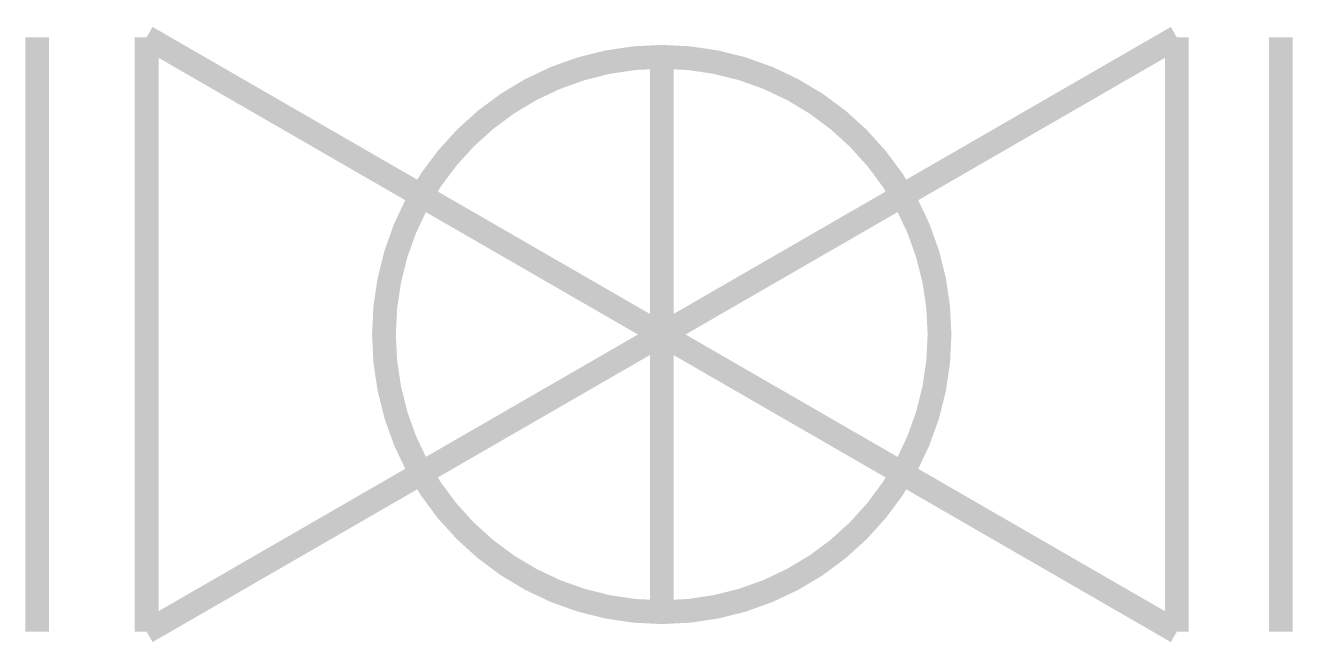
# Model space of a CAD drawing. Extents: x 15.8 to 42.5, y -6.5 to 6.5.
import ezdxf

# ---------------------------------------------------------------- set-up
doc = ezdxf.new("R2010")
doc.units = 0
doc.linetypes.add('CONTINUOUS1', pattern=[0])
doc.layers.get('0').update_dxf_attribs({"linetype": 'CONTINUOUS'})
doc.layers.add('003_THICK', color=7, linetype='CONTINUOUS1')

# ---------------------------------------------------------------- blocks, each defined once
blk = doc.blocks.new('闸阀（手柄向前）')
at = {"layer": '003_THICK', "const_width": 0.5}
for points in [[(16.072, 6.25), (16.072, -6.25)], [(18.372, 6.25), (40.022, -6.25)], [(18.372, -6.25), (40.022, 6.25)], [(18.372, 6.25), (18.372, -6.25)], [(40.022, 6.25), (40.022, -6.25)], [(42.207, 6.25), (42.207, -6.25)], [(29.197, 5.838), (29.197, -5.838)]]:
    blk.add_lwpolyline(points, dxfattribs=at)
blk.add_lwpolyline([(23.359, 0, 1), (35.035, 0, 1), (23.359, 0, 1)], format="xyb", dxfattribs=at)

msp = doc.modelspace()

# ---------------------------------------------------------------- block references
at = {"linetype": 'Continuous'}
msp.add_blockref('闸阀（手柄向前）', (0, 0), dxfattribs=at)

doc.saveas('drawing.dxf')
